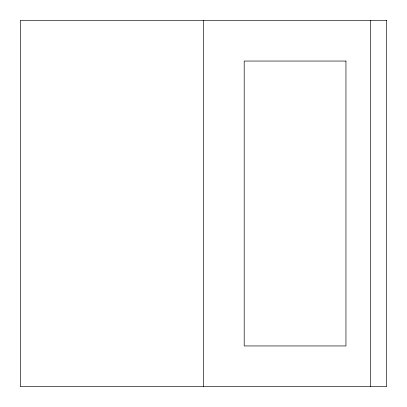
<?xml version="1.0" encoding="UTF-8"?>
<svg xmlns="http://www.w3.org/2000/svg" width="407" height="407" viewBox="0 0 407 407"><rect width="100%" height="100%" fill="white"/><g stroke="black" fill="none" stroke-linecap="round" stroke-linejoin="round"><path stroke-width="0.61" d="M370.701 20.35L370.701 386.65M203.5 20.35L203.5 386.65M386.65 20.35L20.35 20.35L20.35 386.65L386.65 386.65L386.65 20.35M345.95 61.05L244.2 61.05L244.2 345.95L345.95 345.95L345.95 61.05"/></g></svg>
